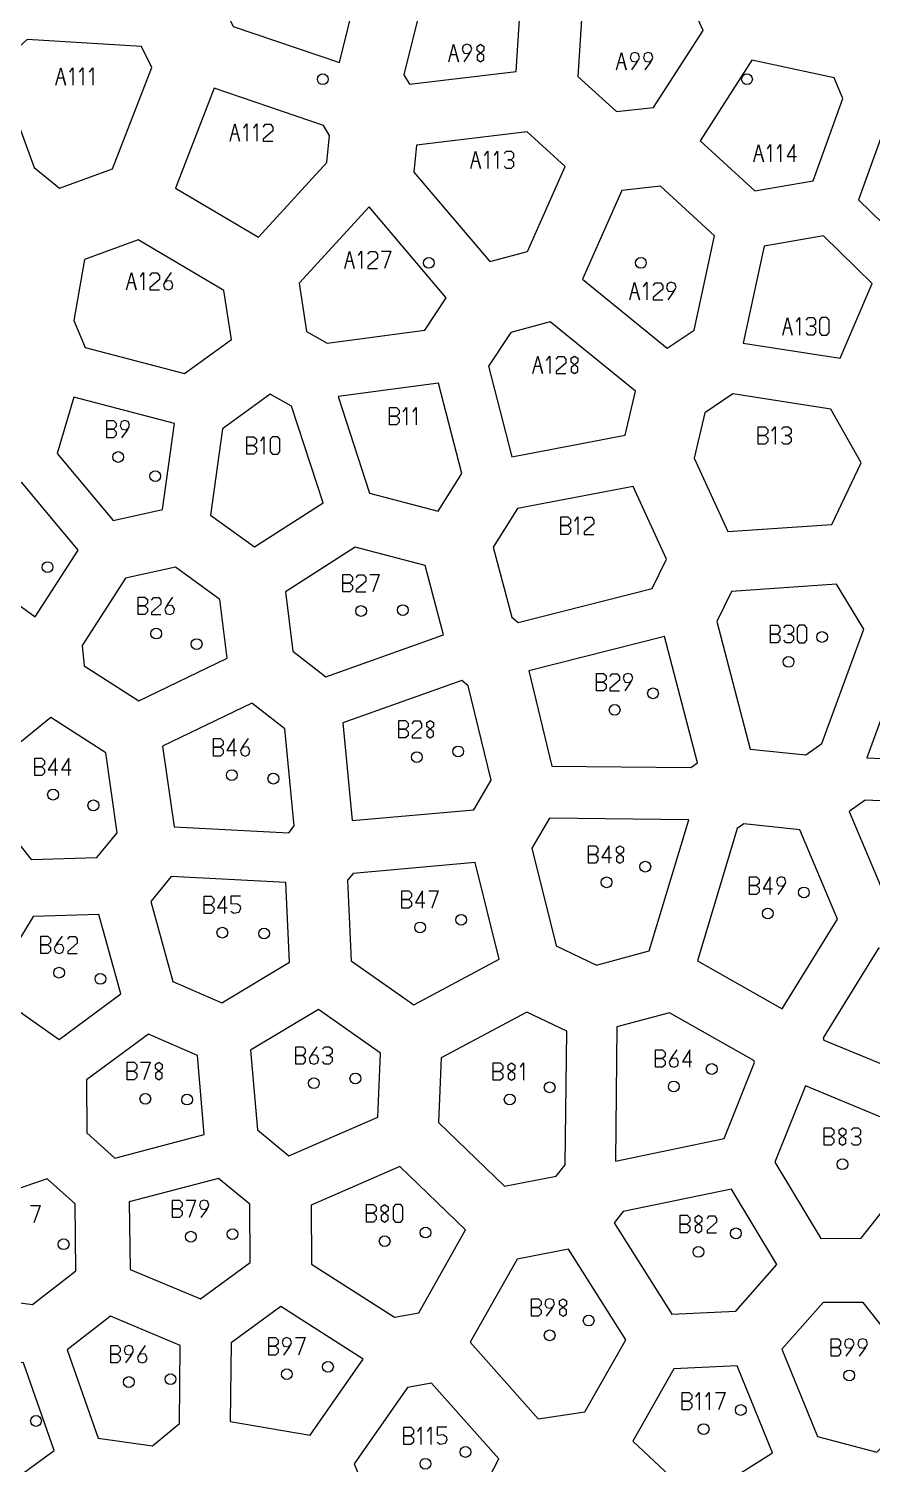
# Model space of a CAD drawing. Extents: x -13 to 2451, y -13 to 1232.
# Drawn here: x 465.4 to 707.8, y 506.7 to 919.2 of the extents above; entities that cross this region are included whole.
import ezdxf

# ---------------------------------------------------------------- set-up
doc = ezdxf.new("R2010")
doc.units = 0
doc.layers.add('OUTLINES', color=7, linetype='CONTINUOUS')
doc.layers.add('PINHOLES', color=7, linetype='CONTINUOUS')

msp = doc.modelspace()

# ---------------------------------------------------------------- linework, layer by layer
at = {"layer": 'OUTLINES'}
for points in [[(548.71, 951.076), (524.36, 935.899), (521.317, 925.632), (524.139, 919.877), (554.663, 909.48), (561.825, 938.276), (548.71, 951.076)], [(605.454, 906.962), (607.269, 935.457), (603.326, 938.13), (580.242, 934.529), (573.138, 905.968), (574.859, 903.232), (605.454, 906.962)], [(623.21, 905.479), (634.289, 895.387), (644.984, 896.567), (659.219, 918.721), (650.249, 938.568), (625.115, 935.379), (623.21, 905.479)], [(461.867, 913.351), (458.959, 901.125), (466.935, 879.358), (474.198, 873.346), (489.44, 878.93), (500.777, 908.097), (497.824, 914.117), (464.934, 916.068), (461.867, 913.351)], [(690.816, 875.505), (699.391, 899.193), (696.874, 905.071), (673.214, 910.141), (658.357, 887.02), (674.082, 872.652), (690.816, 875.505)], [(551.098, 880.808), (551.856, 888.557), (550.071, 891.395), (518.67, 902.09), (507.522, 873.409), (531.395, 859.264), (551.098, 880.808)], [(712.649, 894.433), (703.83, 870.075), (717.937, 856.301), (727.514, 858.012), (741.916, 882.613), (712.649, 894.433)], [(619.569, 879.623), (608.606, 889.609), (576.839, 885.736), (576.08, 877.979), (597.927, 852.284), (608.739, 855.229), (619.569, 879.623)], [(646.904, 873.916), (635.848, 872.696), (624.533, 847.21), (648.829, 827.387), (656.638, 832.591), (662.479, 859.684), (646.904, 873.916)], [(563.189, 867.995), (543.146, 846.079), (545.251, 832.182), (551.172, 828.836), (579.239, 832.54), (585.39, 841.884), (563.189, 867.995)], [(521.484, 843.99), (496.867, 858.576), (481.411, 852.913), (478.383, 835.371), (481.61, 827.584), (510.106, 820.133), (523.618, 829.904), (521.484, 843.99)], [(707.777, 845.997), (693.786, 859.659), (676.72, 856.749), (670.706, 828.852), (698.561, 824.555), (707.777, 845.997)], [(597.532, 822.231), (604.187, 796.153), (636.763, 802.406), (639.728, 815.041), (615.269, 834.997), (603.898, 831.901), (597.532, 822.231)], [(554.275, 813.495), (563.29, 785.722), (583.059, 780.586), (589.811, 791.354), (583.187, 817.31), (554.275, 813.495)], [(473.518, 797.178), (489.645, 777.881), (503.837, 781.025), (507.254, 805.774), (478.305, 813.344), (473.518, 797.178)], [(549.954, 782.924), (540.917, 810.762), (534.803, 814.217), (521.039, 804.264), (517.613, 779.449), (530.282, 770.287), (549.954, 782.924)], [(667.774, 814.263), (659.649, 808.848), (656.585, 795.788), (666.285, 774.676), (696.166, 776.71), (704.635, 794.495), (695.921, 809.921), (667.774, 814.263)], [(479.579, 769.357), (463.363, 788.76), (440.544, 776.811), (439.062, 770.742), (467.241, 750.219), (479.579, 769.357)], [(605.825, 781.285), (598.892, 770.227), (604.245, 750.096), (606.031, 748.612), (644.587, 758.3), (648.717, 766.796), (639.124, 787.676), (605.825, 781.285)], [(579.299, 764.953), (559.163, 770.184), (539.174, 757.342), (541.266, 740.369), (550.786, 732.997), (584.608, 744.986), (579.299, 764.953)], [(497.035, 726.026), (522.417, 738.34), (520.336, 755.224), (507.53, 764.485), (493.145, 761.299), (480.709, 742.008), (481.3, 736.14), (497.035, 726.026)], [(663.102, 748.82), (672.677, 712.201), (688.755, 710.515), (693.326, 713.767), (705.4, 746.667), (697.548, 759.566), (667.326, 757.508), (663.102, 748.82)], [(657.595, 708.252), (648.113, 744.514), (609.066, 734.703), (615.759, 707.31), (655.696, 706.922), (657.595, 708.252)], [(706.263, 709.706), (742.19, 708.187), (746.978, 736.823), (718.434, 742.872), (706.263, 709.706)], [(598.268, 703.251), (591.641, 730.374), (589.851, 731.862), (555.657, 719.74), (558.346, 691.641), (593.334, 694.775), (598.268, 703.251)], [(540.123, 688.165), (541.675, 690.144), (539.006, 718.025), (529.456, 725.421), (503.861, 713.003), (507.182, 689.833), (540.123, 688.165)], [(490.818, 688.136), (487.519, 711.152), (471.756, 721.285), (450.367, 703.895), (450.004, 700.814), (466.094, 680.435), (484.996, 681.086), (490.818, 688.136)], [(750.579, 683.466), (741.656, 696.018), (705.787, 697.535), (701.186, 694.262), (712.08, 668.352), (737.854, 663.485), (750.579, 683.466)], [(628.536, 650.127), (643.698, 654.174), (655.054, 691.91), (615.01, 692.299), (610.013, 683.715), (616.974, 655.643), (628.536, 650.127)], [(670.909, 690.699), (668.993, 689.357), (657.565, 651.382), (681.947, 637.549), (697.791, 663.289), (686.975, 689.014), (670.909, 690.699)], [(600.575, 651.811), (593.679, 679.623), (558.576, 676.479), (557.006, 674.478), (558.085, 651.333), (576.049, 638.692), (600.575, 651.811)], [(540.363, 650.952), (539.295, 673.879), (506.3, 675.55), (500.431, 668.44), (506.804, 645.396), (520.899, 639.283), (540.363, 650.952)], [(485.566, 664.693), (466.647, 664.042), (453.771, 643.008), (474.102, 628.699), (491.892, 641.818), (485.566, 664.693)], [(735.232, 650.129), (709.578, 654.974), (693.695, 629.17), (693.915, 628.569), (721.377, 617.251), (738.854, 636.821), (735.232, 650.129)], [(540.146, 595.341), (565.687, 606.434), (566.496, 624.818), (548.655, 637.372), (529.141, 625.674), (531.089, 602.79), (540.146, 595.341)], [(619.594, 592.758), (620, 631.127), (608.526, 636.601), (583.959, 623.46), (583.144, 604.917), (602.157, 586.57), (616.975, 589.49), (619.594, 592.758)], [(665.208, 600.246), (673.947, 622.104), (673.729, 622.698), (649.534, 636.424), (634.394, 632.383), (633.985, 593.772), (665.208, 600.246)], [(513.854, 624.176), (499.827, 630.259), (481.992, 617.107), (482.056, 601.898), (490.099, 594.68), (515.788, 601.461), (513.854, 624.176)], [(688.6, 615.399), (679.834, 593.473), (693.044, 571.578), (704.616, 571.611), (719.701, 590.666), (715.869, 604.16), (688.6, 615.399)], [(577.471, 550.231), (590.887, 574.022), (572.054, 592.196), (546.537, 581.113), (546.608, 564.204), (570.502, 548.936), (577.471, 550.231)], [(470.704, 588.655), (444.601, 579.774), (452.888, 554.442), (466.497, 552.565), (478.944, 562.256), (478.681, 581.497), (470.704, 588.655)], [(528.985, 564.663), (528.914, 581.439), (519.937, 588.822), (494.286, 582.051), (494.55, 562.676), (514.712, 554.223), (528.985, 564.663)], [(680.432, 564.032), (667.318, 585.766), (636.225, 579.32), (633.601, 576.045), (650.243, 549.773), (668.563, 550.641), (680.432, 564.032)], [(605.742, 565.598), (592.281, 541.726), (611.803, 519.701), (625.203, 521.692), (636.975, 542.444), (620.47, 568.5), (605.742, 565.598)], [(692.091, 514.631), (709.129, 510.127), (715.499, 516.48), (718.658, 536.085), (705.17, 553.18), (693.696, 553.148), (681.841, 539.772), (692.091, 514.631)], [(488.895, 549.224), (476.439, 539.525), (485.348, 514.218), (500.992, 511.955), (508.706, 518.356), (508.934, 540.823), (488.895, 549.224)], [(546.263, 515.004), (561.504, 536.902), (537.798, 552.05), (523.525, 541.611), (523.295, 519.004), (546.263, 515.004)], [(450.338, 537.667), (440.702, 529.015), (440.669, 511.963), (456.196, 498.686), (472.724, 510.655), (463.871, 535.801), (450.338, 537.667)], [(650.756, 534.075), (638.968, 513.295), (657.341, 496.197), (679.14, 509.941), (668.95, 534.936), (650.756, 534.075)], [(589.287, 486.558), (600.471, 508.185), (581.136, 530), (574.211, 528.713), (558.945, 506.78), (565.235, 491.342), (589.287, 486.558)]]:
    msp.add_lwpolyline(points, close=True, dxfattribs=at)
at = {"layer": 'PINHOLES'}
for centre in [(549.888, 904.705), (671.808, 904.705), (580.368, 851.912), (641.328, 851.912), (491.078, 796.136), (501.737, 790.624), (470.785, 764.482), (560.894, 751.876), (572.891, 752.141), (502.014, 745.385), (513.628, 742.365), (693.394, 744.407), (683.755, 737.259), (644.791, 728.224), (633.775, 723.463), (576.924, 709.891), (588.815, 711.507), (523.735, 704.707), (535.694, 703.708), (472.364, 699.108), (483.958, 696.015), (642.579, 678.411), (631.455, 673.911), (688.152, 670.996), (589.664, 663.143), (677.787, 664.949), (521.024, 659.444), (533.021, 659.199), (577.868, 660.941), (474.108, 647.942), (485.976, 646.165), (559.254, 617.546), (661.672, 620.262), (547.333, 616.169), (615.094, 614.994), (650.772, 615.243), (498.892, 611.684), (510.89, 611.464), (603.612, 611.507), (699.241, 592.885), (511.962, 572.06), (523.94, 572.798), (579.412, 573.254), (668.627, 573.017), (475.409, 569.891), (567.668, 570.785), (657.865, 567.709), (626.307, 547.974), (615.088, 543.716), (506.125, 531.112), (539.561, 532.562), (551.374, 534.671), (701.196, 532.208), (494.152, 530.3), (467.47, 519.121), (670.025, 522.261), (659.347, 516.786), (590.888, 510.205), (579.38, 506.805)]:
    msp.add_circle(centre, 1.55, dxfattribs=at)
at = {"layer": 'TEXT'}
for points in [[(586.128, 909.723), (587.503, 914.723), (588.878, 909.723), (588.328, 911.723), (586.678, 911.723)], [(590.478, 909.723), (592.078, 911.973), (592.728, 913.323), (592.328, 914.423), (591.228, 914.723), (590.278, 914.323), (589.978, 913.223), (590.478, 912.223), (591.728, 912.073), (592.578, 912.823)], [(634.34, 907.38), (635.715, 912.38), (637.09, 907.38), (636.54, 909.38), (634.89, 909.38)], [(638.69, 907.38), (640.29, 909.63), (640.94, 910.98), (640.54, 912.08), (639.44, 912.38), (638.49, 911.98), (638.19, 910.88), (638.69, 909.88), (639.94, 909.73), (640.79, 910.48)], [(642.54, 907.38), (644.14, 909.63), (644.79, 910.98), (644.39, 912.08), (643.29, 912.38), (642.34, 911.98), (642.04, 910.88), (642.54, 909.88), (643.79, 909.73), (644.64, 910.48)], [(473.206, 902.994), (474.581, 907.994), (475.956, 902.994), (475.406, 904.994), (473.756, 904.994)], [(477.156, 906.744), (478.056, 907.994), (478.056, 902.994)], [(480.006, 906.744), (480.906, 907.994), (480.906, 902.994)], [(482.856, 906.744), (483.756, 907.994), (483.756, 902.994)], [(523.237, 886.858), (524.612, 891.858), (525.987, 886.858), (525.437, 888.858), (523.787, 888.858)], [(527.187, 890.608), (528.087, 891.858), (528.087, 886.858)], [(530.037, 890.608), (530.937, 891.858), (530.937, 886.858)], [(532.787, 890.958), (533.437, 891.758), (534.887, 891.758), (535.537, 890.958), (535.537, 889.858), (532.787, 887.458), (532.787, 886.858), (535.537, 886.858)], [(592.445, 879.016), (593.82, 884.016), (595.195, 879.016), (594.645, 881.016), (592.995, 881.016)], [(596.395, 882.766), (597.295, 884.016), (597.295, 879.016)], [(599.245, 882.766), (600.145, 884.016), (600.145, 879.016)], [(601.995, 883.316), (602.695, 884.016), (604.045, 884.016), (604.745, 883.316), (604.745, 882.166), (604.045, 881.516), (603.095, 881.516), (604.045, 881.516), (604.745, 880.866), (604.745, 879.716), (604.045, 879.016), (602.695, 879.016), (601.995, 879.716)], [(673.758, 880.921), (675.133, 885.921), (676.508, 880.921), (675.958, 882.921), (674.308, 882.921)], [(677.708, 884.671), (678.608, 885.921), (678.608, 880.921)], [(680.558, 884.671), (681.458, 885.921), (681.458, 880.921)], [(685.408, 880.921), (685.408, 885.921), (683.308, 882.521), (686.058, 882.521)], [(556.184, 850.305), (557.559, 855.305), (558.934, 850.305), (558.384, 852.305), (556.734, 852.305)], [(560.134, 854.055), (561.034, 855.305), (561.034, 850.305)], [(562.884, 854.405), (563.534, 855.205), (564.984, 855.205), (565.634, 854.405), (565.634, 853.305), (562.884, 850.905), (562.884, 850.305), (565.634, 850.305)], [(566.734, 855.305), (569.484, 855.305), (567.634, 850.305)], [(493.523, 844.136), (494.898, 849.136), (496.273, 844.136), (495.723, 846.136), (494.073, 846.136)], [(497.473, 847.886), (498.373, 849.136), (498.373, 844.136)], [(500.223, 848.236), (500.873, 849.036), (502.323, 849.036), (502.973, 848.236), (502.973, 847.136), (500.223, 844.736), (500.223, 844.136), (502.973, 844.136)], [(506.323, 849.136), (504.723, 846.886), (504.073, 845.536), (504.473, 844.436), (505.573, 844.136), (506.523, 844.536), (506.823, 845.636), (506.323, 846.636), (505.073, 846.786), (504.223, 846.036)], [(638.147, 841.329), (639.522, 846.329), (640.897, 841.329), (640.347, 843.329), (638.697, 843.329)], [(642.097, 845.079), (642.997, 846.329), (642.997, 841.329)], [(644.847, 845.429), (645.497, 846.229), (646.947, 846.229), (647.597, 845.429), (647.597, 844.329), (644.847, 841.929), (644.847, 841.329), (647.597, 841.329)], [(649.197, 841.329), (650.797, 843.579), (651.447, 844.929), (651.047, 846.029), (649.947, 846.329), (648.997, 845.929), (648.697, 844.829), (649.197, 843.829), (650.447, 843.679), (651.297, 844.429)], [(682.079, 831.182), (683.454, 836.182), (684.829, 831.182), (684.279, 833.182), (682.629, 833.182)], [(686.029, 834.932), (686.929, 836.182), (686.929, 831.182)], [(688.779, 835.482), (689.479, 836.182), (690.829, 836.182), (691.529, 835.482), (691.529, 834.332), (690.829, 833.682), (689.879, 833.682), (690.829, 833.682), (691.529, 833.032), (691.529, 831.882), (690.829, 831.182), (689.479, 831.182), (688.779, 831.882)], [(610.279, 820.14), (611.654, 825.14), (613.029, 820.14), (612.479, 822.14), (610.829, 822.14)], [(614.229, 823.89), (615.129, 825.14), (615.129, 820.14)], [(616.979, 824.24), (617.629, 825.04), (619.079, 825.04), (619.729, 824.24), (619.729, 823.14), (616.979, 820.74), (616.979, 820.14), (619.729, 820.14)], [(569.054, 805.368), (569.054, 810.368), (571.054, 810.368), (571.804, 809.618), (571.804, 808.618), (571.054, 807.868), (569.054, 807.868), (571.054, 807.868), (571.804, 807.118), (571.804, 806.118), (571.054, 805.368), (569.054, 805.368)], [(573.004, 809.118), (573.904, 810.368), (573.904, 805.368)], [(575.854, 809.118), (576.754, 810.368), (576.754, 805.368)], [(487.778, 801.636), (487.778, 806.636), (489.778, 806.636), (490.528, 805.886), (490.528, 804.886), (489.778, 804.136), (487.778, 804.136), (489.778, 804.136), (490.528, 803.386), (490.528, 802.386), (489.778, 801.636), (487.778, 801.636)], [(492.128, 801.636), (493.728, 803.886), (494.378, 805.236), (493.978, 806.336), (492.878, 806.636), (491.928, 806.236), (491.628, 805.136), (492.128, 804.136), (493.378, 803.986), (494.228, 804.736)], [(675.011, 799.791), (675.011, 804.791), (677.011, 804.791), (677.761, 804.041), (677.761, 803.041), (677.011, 802.291), (675.011, 802.291), (677.011, 802.291), (677.761, 801.541), (677.761, 800.541), (677.011, 799.791), (675.011, 799.791)], [(678.961, 803.541), (679.861, 804.791), (679.861, 799.791)], [(681.711, 804.091), (682.411, 804.791), (683.761, 804.791), (684.461, 804.091), (684.461, 802.941), (683.761, 802.291), (682.811, 802.291), (683.761, 802.291), (684.461, 801.641), (684.461, 800.491), (683.761, 799.791), (682.411, 799.791), (681.711, 800.491)], [(528.104, 796.97), (528.104, 801.97), (530.104, 801.97), (530.854, 801.22), (530.854, 800.22), (530.104, 799.47), (528.104, 799.47), (530.104, 799.47), (530.854, 798.72), (530.854, 797.72), (530.104, 796.97), (528.104, 796.97)], [(532.054, 800.72), (532.954, 801.97), (532.954, 796.97)], [(618.349, 773.899), (618.349, 778.899), (620.349, 778.899), (621.099, 778.149), (621.099, 777.149), (620.349, 776.399), (618.349, 776.399), (620.349, 776.399), (621.099, 775.649), (621.099, 774.649), (620.349, 773.899), (618.349, 773.899)], [(622.299, 777.649), (623.199, 778.899), (623.199, 773.899)], [(625.049, 777.999), (625.699, 778.799), (627.149, 778.799), (627.799, 777.999), (627.799, 776.899), (625.049, 774.499), (625.049, 773.899), (627.799, 773.899)], [(555.669, 757.376), (555.669, 762.376), (557.669, 762.376), (558.419, 761.626), (558.419, 760.626), (557.669, 759.876), (555.669, 759.876), (557.669, 759.876), (558.419, 759.126), (558.419, 758.126), (557.669, 757.376), (555.669, 757.376)], [(559.519, 761.476), (560.169, 762.276), (561.619, 762.276), (562.269, 761.476), (562.269, 760.376), (559.519, 757.976), (559.519, 757.376), (562.269, 757.376)], [(563.369, 762.376), (566.119, 762.376), (564.269, 757.376)], [(496.789, 750.885), (496.789, 755.885), (498.789, 755.885), (499.539, 755.135), (499.539, 754.135), (498.789, 753.385), (496.789, 753.385), (498.789, 753.385), (499.539, 752.635), (499.539, 751.635), (498.789, 750.885), (496.789, 750.885)], [(500.639, 754.985), (501.289, 755.785), (502.739, 755.785), (503.389, 754.985), (503.389, 753.885), (500.639, 751.485), (500.639, 750.885), (503.389, 750.885)], [(506.739, 755.885), (505.139, 753.635), (504.489, 752.285), (504.889, 751.185), (505.989, 750.885), (506.939, 751.285), (507.239, 752.385), (506.739, 753.385), (505.489, 753.535), (504.639, 752.785)], [(678.53, 742.759), (678.53, 747.759), (680.53, 747.759), (681.28, 747.009), (681.28, 746.009), (680.53, 745.259), (678.53, 745.259), (680.53, 745.259), (681.28, 744.509), (681.28, 743.509), (680.53, 742.759), (678.53, 742.759)], [(682.38, 747.059), (683.08, 747.759), (684.43, 747.759), (685.13, 747.059), (685.13, 745.909), (684.43, 745.259), (683.48, 745.259), (684.43, 745.259), (685.13, 744.609), (685.13, 743.459), (684.43, 742.759), (683.08, 742.759), (682.38, 743.459)], [(628.55, 728.963), (628.55, 733.963), (630.55, 733.963), (631.3, 733.213), (631.3, 732.213), (630.55, 731.463), (628.55, 731.463), (630.55, 731.463), (631.3, 730.713), (631.3, 729.713), (630.55, 728.963), (628.55, 728.963)], [(632.4, 733.063), (633.05, 733.863), (634.5, 733.863), (635.15, 733.063), (635.15, 731.963), (632.4, 729.563), (632.4, 728.963), (635.15, 728.963)], [(636.75, 728.963), (638.35, 731.213), (639, 732.563), (638.6, 733.663), (637.5, 733.963), (636.55, 733.563), (636.25, 732.463), (636.75, 731.463), (638, 731.313), (638.85, 732.063)], [(571.699, 715.391), (571.699, 720.391), (573.699, 720.391), (574.449, 719.641), (574.449, 718.641), (573.699, 717.891), (571.699, 717.891), (573.699, 717.891), (574.449, 717.141), (574.449, 716.141), (573.699, 715.391), (571.699, 715.391)], [(575.549, 719.491), (576.199, 720.291), (577.649, 720.291), (578.299, 719.491), (578.299, 718.391), (575.549, 715.991), (575.549, 715.391), (578.299, 715.391)], [(518.51, 710.207), (518.51, 715.207), (520.51, 715.207), (521.26, 714.457), (521.26, 713.457), (520.51, 712.707), (518.51, 712.707), (520.51, 712.707), (521.26, 711.957), (521.26, 710.957), (520.51, 710.207), (518.51, 710.207)], [(524.46, 710.207), (524.46, 715.207), (522.36, 711.807), (525.11, 711.807)], [(528.46, 715.207), (526.86, 712.957), (526.21, 711.607), (526.61, 710.507), (527.71, 710.207), (528.66, 710.607), (528.96, 711.707), (528.46, 712.707), (527.21, 712.857), (526.36, 712.107)], [(467.139, 704.608), (467.139, 709.608), (469.139, 709.608), (469.889, 708.858), (469.889, 707.858), (469.139, 707.108), (467.139, 707.108), (469.139, 707.108), (469.889, 706.358), (469.889, 705.358), (469.139, 704.608), (467.139, 704.608)], [(473.089, 704.608), (473.089, 709.608), (470.989, 706.208), (473.739, 706.208)], [(476.939, 704.608), (476.939, 709.608), (474.839, 706.208), (477.589, 706.208)], [(626.23, 679.411), (626.23, 684.411), (628.23, 684.411), (628.98, 683.661), (628.98, 682.661), (628.23, 681.911), (626.23, 681.911), (628.23, 681.911), (628.98, 681.161), (628.98, 680.161), (628.23, 679.411), (626.23, 679.411)], [(632.18, 679.411), (632.18, 684.411), (630.08, 681.011), (632.83, 681.011)], [(672.562, 670.449), (672.562, 675.449), (674.562, 675.449), (675.312, 674.699), (675.312, 673.699), (674.562, 672.949), (672.562, 672.949), (674.562, 672.949), (675.312, 672.199), (675.312, 671.199), (674.562, 670.449), (672.562, 670.449)], [(678.512, 670.449), (678.512, 675.449), (676.412, 672.049), (679.162, 672.049)], [(680.762, 670.449), (682.362, 672.699), (683.012, 674.049), (682.612, 675.149), (681.512, 675.449), (680.562, 675.049), (680.262, 673.949), (680.762, 672.949), (682.012, 672.799), (682.862, 673.549)], [(515.799, 664.944), (515.799, 669.944), (517.799, 669.944), (518.549, 669.194), (518.549, 668.194), (517.799, 667.444), (515.799, 667.444), (517.799, 667.444), (518.549, 666.694), (518.549, 665.694), (517.799, 664.944), (515.799, 664.944)], [(521.749, 664.944), (521.749, 669.944), (519.649, 666.544), (522.399, 666.544)], [(526.249, 669.944), (523.499, 669.944), (523.499, 667.694), (525.199, 667.844), (526.049, 667.244), (526.249, 666.344), (525.799, 665.244), (524.299, 664.944), (523.499, 665.544)], [(572.643, 666.441), (572.643, 671.441), (574.643, 671.441), (575.393, 670.691), (575.393, 669.691), (574.643, 668.941), (572.643, 668.941), (574.643, 668.941), (575.393, 668.191), (575.393, 667.191), (574.643, 666.441), (572.643, 666.441)], [(578.593, 666.441), (578.593, 671.441), (576.493, 668.041), (579.243, 668.041)], [(580.343, 671.441), (583.093, 671.441), (581.243, 666.441)], [(468.883, 653.442), (468.883, 658.442), (470.883, 658.442), (471.633, 657.692), (471.633, 656.692), (470.883, 655.942), (468.883, 655.942), (470.883, 655.942), (471.633, 655.192), (471.633, 654.192), (470.883, 653.442), (468.883, 653.442)], [(474.983, 658.442), (473.383, 656.192), (472.733, 654.842), (473.133, 653.742), (474.233, 653.442), (475.183, 653.842), (475.483, 654.942), (474.983, 655.942), (473.733, 656.092), (472.883, 655.342)], [(476.583, 657.542), (477.233, 658.342), (478.683, 658.342), (479.333, 657.542), (479.333, 656.442), (476.583, 654.042), (476.583, 653.442), (479.333, 653.442)], [(542.108, 621.669), (542.108, 626.669), (544.108, 626.669), (544.858, 625.919), (544.858, 624.919), (544.108, 624.169), (542.108, 624.169), (544.108, 624.169), (544.858, 623.419), (544.858, 622.419), (544.108, 621.669), (542.108, 621.669)], [(548.208, 626.669), (546.608, 624.419), (545.958, 623.069), (546.358, 621.969), (547.458, 621.669), (548.408, 622.069), (548.708, 623.169), (548.208, 624.169), (546.958, 624.319), (546.108, 623.569)], [(549.808, 625.969), (550.508, 626.669), (551.858, 626.669), (552.558, 625.969), (552.558, 624.819), (551.858, 624.169), (550.908, 624.169), (551.858, 624.169), (552.558, 623.519), (552.558, 622.369), (551.858, 621.669), (550.508, 621.669), (549.808, 622.369)], [(645.547, 620.743), (645.547, 625.743), (647.547, 625.743), (648.297, 624.993), (648.297, 623.993), (647.547, 623.243), (645.547, 623.243), (647.547, 623.243), (648.297, 622.493), (648.297, 621.493), (647.547, 620.743), (645.547, 620.743)], [(651.647, 625.743), (650.047, 623.493), (649.397, 622.143), (649.797, 621.043), (650.897, 620.743), (651.847, 621.143), (652.147, 622.243), (651.647, 623.243), (650.397, 623.393), (649.547, 622.643)], [(655.347, 620.743), (655.347, 625.743), (653.247, 622.343), (655.997, 622.343)], [(493.667, 617.184), (493.667, 622.184), (495.667, 622.184), (496.417, 621.434), (496.417, 620.434), (495.667, 619.684), (493.667, 619.684), (495.667, 619.684), (496.417, 618.934), (496.417, 617.934), (495.667, 617.184), (493.667, 617.184)], [(497.517, 622.184), (500.267, 622.184), (498.417, 617.184)], [(598.887, 617.007), (598.887, 622.007), (600.887, 622.007), (601.637, 621.257), (601.637, 620.257), (600.887, 619.507), (598.887, 619.507), (600.887, 619.507), (601.637, 618.757), (601.637, 617.757), (600.887, 617.007), (598.887, 617.007)], [(606.687, 620.757), (607.587, 622.007), (607.587, 617.007)], [(694.016, 598.385), (694.016, 603.385), (696.016, 603.385), (696.766, 602.635), (696.766, 601.635), (696.016, 600.885), (694.016, 600.885), (696.016, 600.885), (696.766, 600.135), (696.766, 599.135), (696.016, 598.385), (694.016, 598.385)], [(701.716, 602.685), (702.416, 603.385), (703.766, 603.385), (704.466, 602.685), (704.466, 601.535), (703.766, 600.885), (702.816, 600.885), (703.766, 600.885), (704.466, 600.235), (704.466, 599.085), (703.766, 598.385), (702.416, 598.385), (701.716, 599.085)], [(506.737, 577.56), (506.737, 582.56), (508.737, 582.56), (509.487, 581.81), (509.487, 580.81), (508.737, 580.06), (506.737, 580.06), (508.737, 580.06), (509.487, 579.31), (509.487, 578.31), (508.737, 577.56), (506.737, 577.56)], [(510.587, 582.56), (513.337, 582.56), (511.487, 577.56)], [(514.937, 577.56), (516.537, 579.81), (517.187, 581.16), (516.787, 582.26), (515.687, 582.56), (514.737, 582.16), (514.437, 581.06), (514.937, 580.06), (516.187, 579.91), (517.037, 580.66)], [(465.903, 581.064), (468.653, 581.064), (466.803, 576.064)], [(562.443, 576.285), (562.443, 581.285), (564.443, 581.285), (565.193, 580.535), (565.193, 579.535), (564.443, 578.785), (562.443, 578.785), (564.443, 578.785), (565.193, 578.035), (565.193, 577.035), (564.443, 576.285), (562.443, 576.285)], [(652.64, 573.209), (652.64, 578.209), (654.64, 578.209), (655.39, 577.459), (655.39, 576.459), (654.64, 575.709), (652.64, 575.709), (654.64, 575.709), (655.39, 574.959), (655.39, 573.959), (654.64, 573.209), (652.64, 573.209)], [(660.34, 577.309), (660.99, 578.109), (662.44, 578.109), (663.09, 577.309), (663.09, 576.209), (660.34, 573.809), (660.34, 573.209), (663.09, 573.209)], [(609.863, 549.216), (609.863, 554.216), (611.863, 554.216), (612.613, 553.466), (612.613, 552.466), (611.863, 551.716), (609.863, 551.716), (611.863, 551.716), (612.613, 550.966), (612.613, 549.966), (611.863, 549.216), (609.863, 549.216)], [(614.213, 549.216), (615.813, 551.466), (616.463, 552.816), (616.063, 553.916), (614.963, 554.216), (614.013, 553.816), (613.713, 552.716), (614.213, 551.716), (615.463, 551.566), (616.313, 552.316)], [(488.927, 535.8), (488.927, 540.8), (490.927, 540.8), (491.677, 540.05), (491.677, 539.05), (490.927, 538.3), (488.927, 538.3), (490.927, 538.3), (491.677, 537.55), (491.677, 536.55), (490.927, 535.8), (488.927, 535.8)], [(493.277, 535.8), (494.877, 538.05), (495.527, 539.4), (495.127, 540.5), (494.027, 540.8), (493.077, 540.4), (492.777, 539.3), (493.277, 538.3), (494.527, 538.15), (495.377, 538.9)], [(498.877, 540.8), (497.277, 538.55), (496.627, 537.2), (497.027, 536.1), (498.127, 535.8), (499.077, 536.2), (499.377, 537.3), (498.877, 538.3), (497.627, 538.45), (496.777, 537.7)], [(534.336, 538.062), (534.336, 543.062), (536.336, 543.062), (537.086, 542.312), (537.086, 541.312), (536.336, 540.562), (534.336, 540.562), (536.336, 540.562), (537.086, 539.812), (537.086, 538.812), (536.336, 538.062), (534.336, 538.062)], [(538.686, 538.062), (540.286, 540.312), (540.936, 541.662), (540.536, 542.762), (539.436, 543.062), (538.486, 542.662), (538.186, 541.562), (538.686, 540.562), (539.936, 540.412), (540.786, 541.162)], [(542.036, 543.062), (544.786, 543.062), (542.936, 538.062)], [(695.971, 537.708), (695.971, 542.708), (697.971, 542.708), (698.721, 541.958), (698.721, 540.958), (697.971, 540.208), (695.971, 540.208), (697.971, 540.208), (698.721, 539.458), (698.721, 538.458), (697.971, 537.708), (695.971, 537.708)], [(700.321, 537.708), (701.921, 539.958), (702.571, 541.308), (702.171, 542.408), (701.071, 542.708), (700.121, 542.308), (699.821, 541.208), (700.321, 540.208), (701.571, 540.058), (702.421, 540.808)], [(704.171, 537.708), (705.771, 539.958), (706.421, 541.308), (706.021, 542.408), (704.921, 542.708), (703.971, 542.308), (703.671, 541.208), (704.171, 540.208), (705.421, 540.058), (706.271, 540.808)], [(653.197, 522.286), (653.197, 527.286), (655.197, 527.286), (655.947, 526.536), (655.947, 525.536), (655.197, 524.786), (653.197, 524.786), (655.197, 524.786), (655.947, 524.036), (655.947, 523.036), (655.197, 522.286), (653.197, 522.286)], [(657.147, 526.036), (658.047, 527.286), (658.047, 522.286)], [(659.997, 526.036), (660.897, 527.286), (660.897, 522.286)], [(662.747, 527.286), (665.497, 527.286), (663.647, 522.286)], [(573.23, 512.305), (573.23, 517.305), (575.23, 517.305), (575.98, 516.555), (575.98, 515.555), (575.23, 514.805), (573.23, 514.805), (575.23, 514.805), (575.98, 514.055), (575.98, 513.055), (575.23, 512.305), (573.23, 512.305)], [(577.18, 516.055), (578.08, 517.305), (578.08, 512.305)], [(580.03, 516.055), (580.93, 517.305), (580.93, 512.305)], [(585.53, 517.305), (582.78, 517.305), (582.78, 515.055), (584.48, 515.205), (585.33, 514.605), (585.53, 513.705), (585.08, 512.605), (583.58, 512.305), (582.78, 512.905)]]:
    msp.add_lwpolyline(points, dxfattribs=at)
for points in [[(595.203, 912.223), (594.228, 912.973), (594.228, 914.123), (595.203, 914.723), (596.178, 914.123), (596.178, 912.973), (595.203, 912.223), (594.228, 911.473), (594.228, 910.323), (595.203, 909.723), (596.178, 910.323), (596.178, 911.473)], [(693.229, 831.182), (694.779, 831.182), (695.379, 831.932), (695.379, 835.432), (694.779, 836.182), (693.229, 836.182), (692.629, 835.432), (692.629, 831.932)], [(622.204, 822.64), (621.229, 823.39), (621.229, 824.54), (622.204, 825.14), (623.179, 824.54), (623.179, 823.39), (622.204, 822.64), (621.229, 821.89), (621.229, 820.74), (622.204, 820.14), (623.179, 820.74), (623.179, 821.89)], [(535.404, 796.97), (536.954, 796.97), (537.554, 797.72), (537.554, 801.22), (536.954, 801.97), (535.404, 801.97), (534.804, 801.22), (534.804, 797.72)], [(686.83, 742.759), (688.38, 742.759), (688.98, 743.509), (688.98, 747.009), (688.38, 747.759), (686.83, 747.759), (686.23, 747.009), (686.23, 743.509)], [(580.774, 717.891), (579.799, 718.641), (579.799, 719.791), (580.774, 720.391), (581.749, 719.791), (581.749, 718.641), (580.774, 717.891), (579.799, 717.141), (579.799, 715.991), (580.774, 715.391), (581.749, 715.991), (581.749, 717.141)], [(635.305, 681.911), (634.33, 682.661), (634.33, 683.811), (635.305, 684.411), (636.28, 683.811), (636.28, 682.661), (635.305, 681.911), (634.33, 681.161), (634.33, 680.011), (635.305, 679.411), (636.28, 680.011), (636.28, 681.161)], [(502.742, 619.684), (501.767, 620.434), (501.767, 621.584), (502.742, 622.184), (503.717, 621.584), (503.717, 620.434), (502.742, 619.684), (501.767, 618.934), (501.767, 617.784), (502.742, 617.184), (503.717, 617.784), (503.717, 618.934)], [(604.112, 619.507), (603.137, 620.257), (603.137, 621.407), (604.112, 622.007), (605.087, 621.407), (605.087, 620.257), (604.112, 619.507), (603.137, 618.757), (603.137, 617.607), (604.112, 617.007), (605.087, 617.607), (605.087, 618.757)], [(699.241, 600.885), (698.266, 601.635), (698.266, 602.785), (699.241, 603.385), (700.216, 602.785), (700.216, 601.635), (699.241, 600.885), (698.266, 600.135), (698.266, 598.985), (699.241, 598.385), (700.216, 598.985), (700.216, 600.135)], [(567.668, 578.785), (566.693, 579.535), (566.693, 580.685), (567.668, 581.285), (568.643, 580.685), (568.643, 579.535), (567.668, 578.785), (566.693, 578.035), (566.693, 576.885), (567.668, 576.285), (568.643, 576.885), (568.643, 578.035)], [(570.743, 576.285), (572.293, 576.285), (572.893, 577.035), (572.893, 580.535), (572.293, 581.285), (570.743, 581.285), (570.143, 580.535), (570.143, 577.035)], [(657.865, 575.709), (656.89, 576.459), (656.89, 577.609), (657.865, 578.209), (658.84, 577.609), (658.84, 576.459), (657.865, 575.709), (656.89, 574.959), (656.89, 573.809), (657.865, 573.209), (658.84, 573.809), (658.84, 574.959)], [(618.938, 551.716), (617.963, 552.466), (617.963, 553.616), (618.938, 554.216), (619.913, 553.616), (619.913, 552.466), (618.938, 551.716), (617.963, 550.966), (617.963, 549.816), (618.938, 549.216), (619.913, 549.816), (619.913, 550.966)]]:
    msp.add_lwpolyline(points, close=True, dxfattribs=at)

doc.saveas('drawing.dxf')
